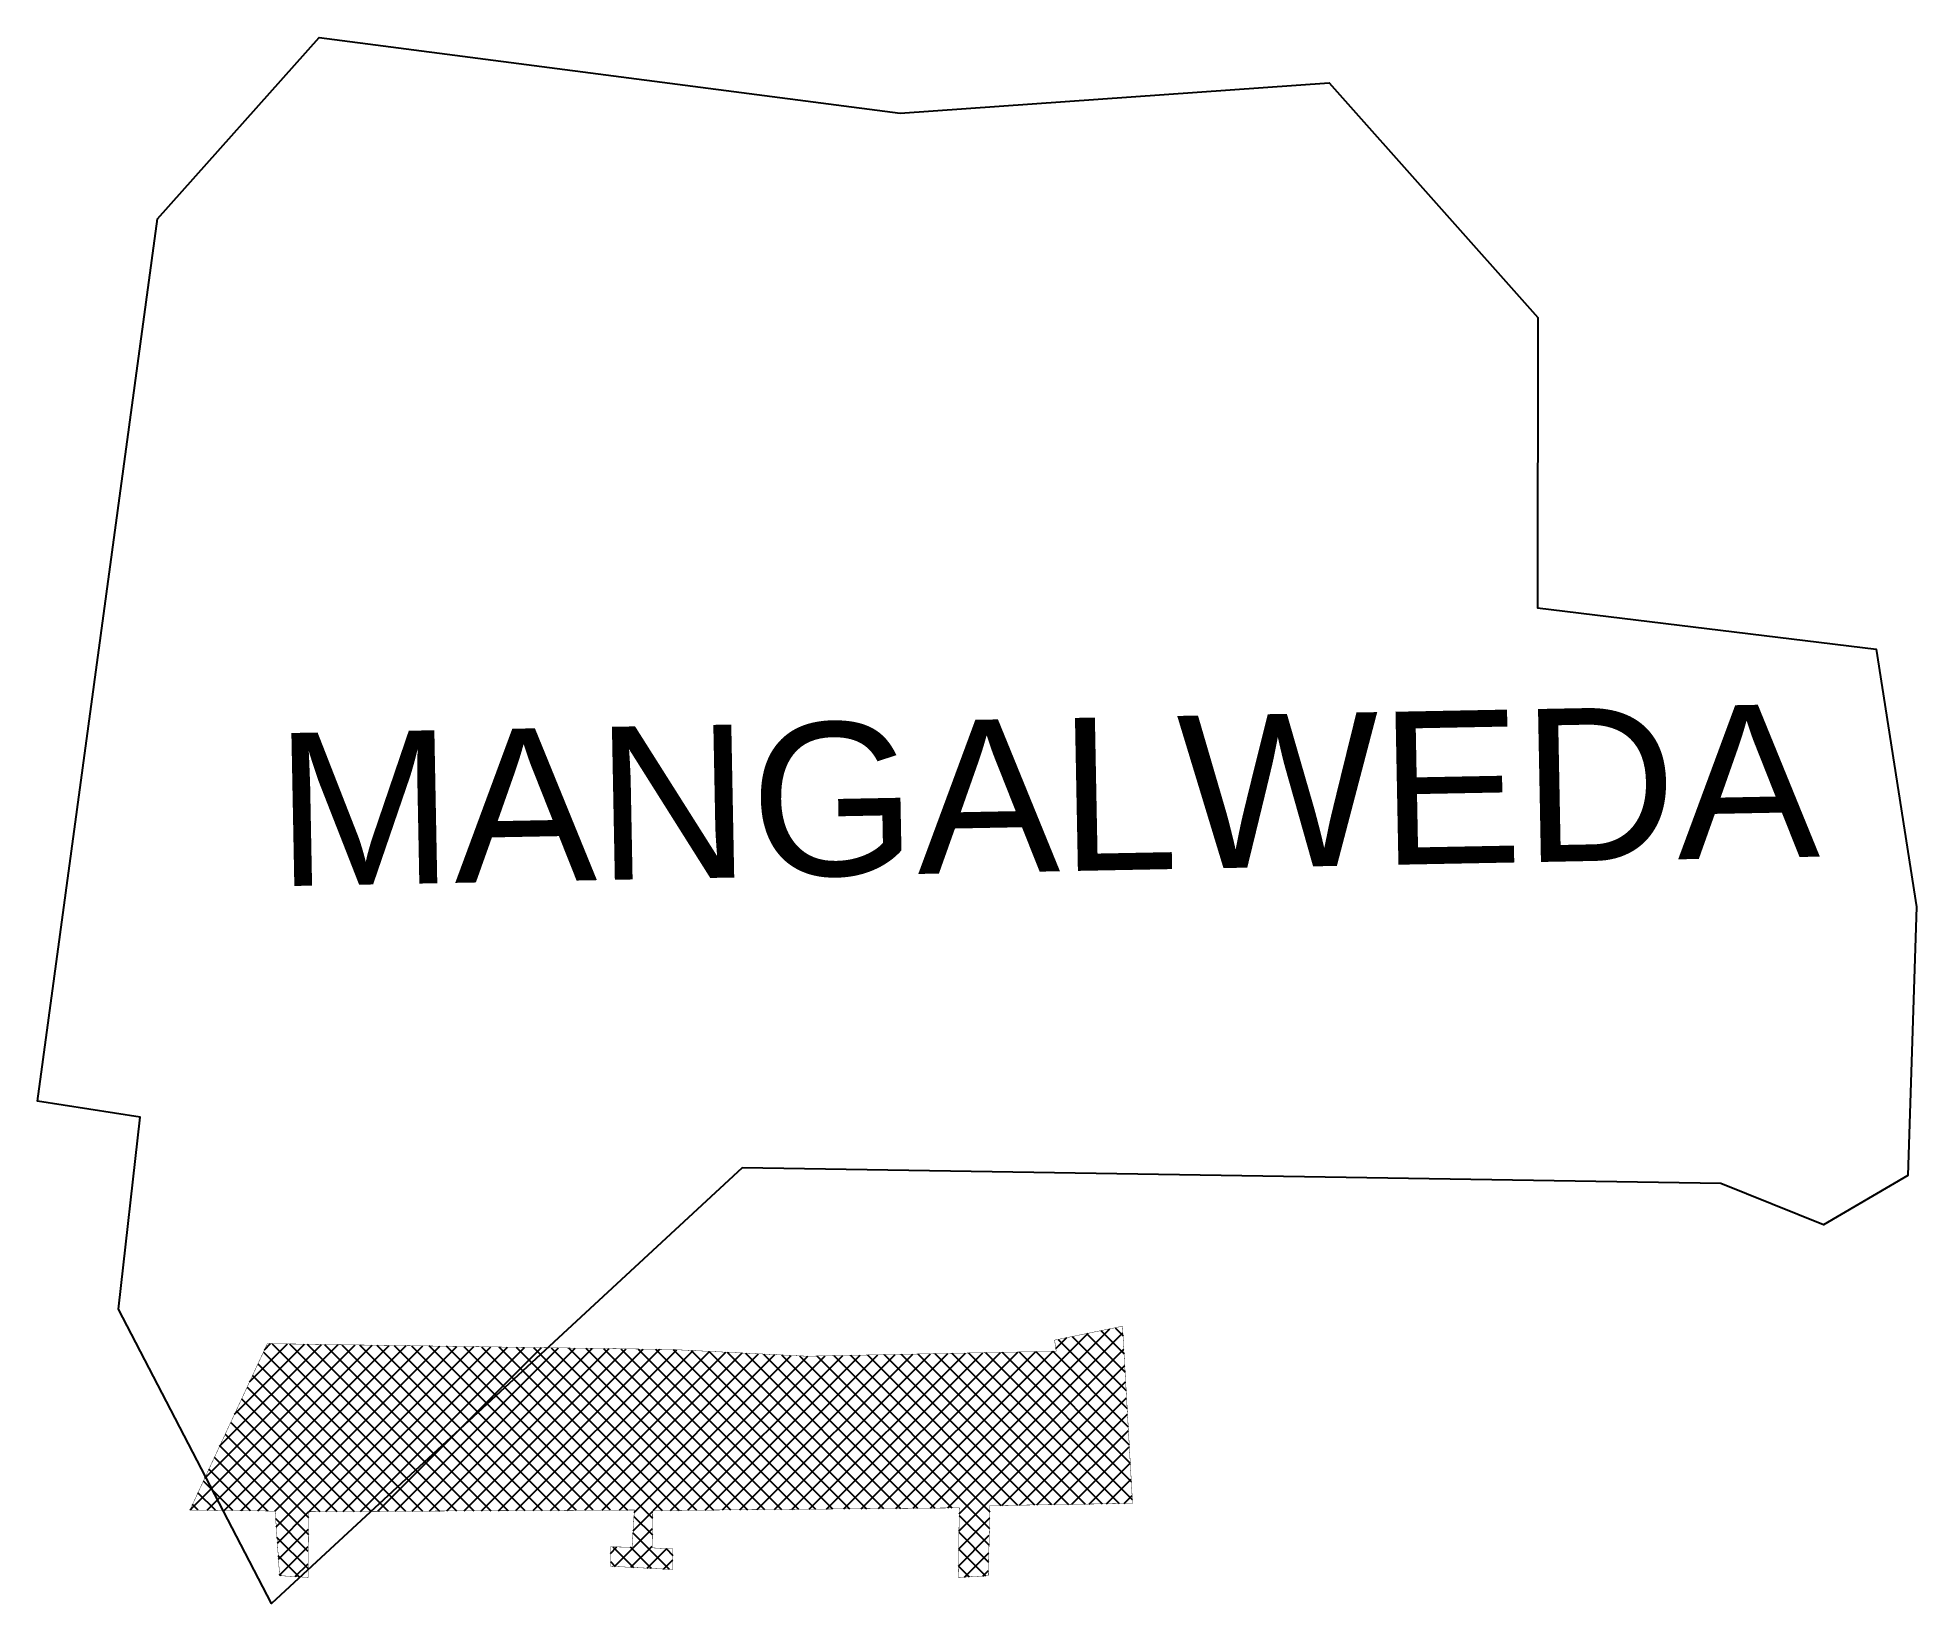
# Model space of a CAD drawing. Header units: metres. Extents: x 261902 to 262393, y 2168866 to 2169275.
import ezdxf

# ---------------------------------------------------------------- set-up
doc = ezdxf.new("R2010")
doc.units = ezdxf.units.M
for name, color, linetype in [('JETTY', 51, 'Continuous'), ('JETTY HATCH', 210, 'Continuous'), ('village', 3, 'Continuous'), ('VILLAGE NAME', 250, 'Continuous')]:
    doc.layers.add(name, color=color, linetype=linetype)
doc.styles.get("Standard").update_dxf_attribs({"font": 'simplex.shx'})

msp = doc.modelspace()

# ---------------------------------------------------------------- hatches: boundary and pattern name
at = {"layer": 'JETTY HATCH'}
h = msp.add_hatch(dxfattribs=at)
h.set_pattern_fill('ANSI37', color=256)
h.paths.add_polyline_path([(261962, 2168933.72), (261941.76, 2168890.22), (261964.04, 2168889.93), (261965.2, 2168873.05), (261972.63, 2168872.61), (261972.77, 2168889.78), (262057.94, 2168890.22), (262057.36, 2168880.47), (262051.68, 2168880.61), (262051.68, 2168875.52), (262067.99, 2168874.65), (262067.99, 2168880.03), (262062.6, 2168880.32), (262062.75, 2168890.07), (262142.9, 2168890.78), (262142.61, 2168872.59), (262150.47, 2168873.03), (262150.91, 2168891.37), (262188.18, 2168891.95), (262185.56, 2168938.27), (262167.8, 2168934.63), (262168.23, 2168931.72), (262103.08, 2168930.43), (262067.7, 2168932.18)])

# ---------------------------------------------------------------- linework, layer by layer
at = {"layer": 'JETTY', "const_width": 0.1, "flags": 128}
msp.add_lwpolyline([(261962, 2168933.72), (261941.76, 2168890.22), (261964.04, 2168889.93), (261965.2, 2168873.05), (261972.63, 2168872.61), (261972.77, 2168889.78), (262057.94, 2168890.22), (262057.36, 2168880.47), (262051.68, 2168880.61), (262051.68, 2168875.52), (262067.99, 2168874.65), (262067.99, 2168880.03), (262062.6, 2168880.32), (262062.75, 2168890.07), (262142.9, 2168890.78), (262142.61, 2168872.59), (262150.47, 2168873.03), (262150.91, 2168891.37), (262188.18, 2168891.95), (262185.56, 2168938.27), (262167.8, 2168934.63), (262168.23, 2168931.72), (262103.08, 2168930.43), (262067.7, 2168932.18)], close=True, dxfattribs=at)
at = {"layer": 'village', "color": 3, "true_color": 0x00ff00}
msp.add_polyline3d([(262393.11, 2169047.88, 0), (262390.89, 2168977.67, 0), (262368.78, 2168964.8, 0), (262342.01, 2168975.54, 0), (262086.14, 2168979.66, 0), (261963.08, 2168865.79, 0), (261923.08, 2168942.69, 0), (261928.76, 2168992.91, 0), (261901.93, 2168997.08, 0), (261933.28, 2169227.74, 0), (261975.54, 2169275.17, 0), (262127.41, 2169255.37, 0), (262239.56, 2169263.3, 0), (262294.17, 2169201.96, 0), (262294.02, 2169126.07, 0), (262382.56, 2169115.3, 0)], close=True, dxfattribs=at)

# ---------------------------------------------------------------- texts
at = {"layer": 'VILLAGE NAME', "insert": (261963.7, 2169093.27), "char_height": 40, "attachment_point": 1, "rotation": 1.1028}
msp.add_mtext_dynamic_manual_height_columns('{\\fArial|b0|i0|c0|p34;MANGALWEDA}', width=726.9295, gutter_width=543.74, heights=[0], dxfattribs=at)

doc.saveas('drawing.dxf')
